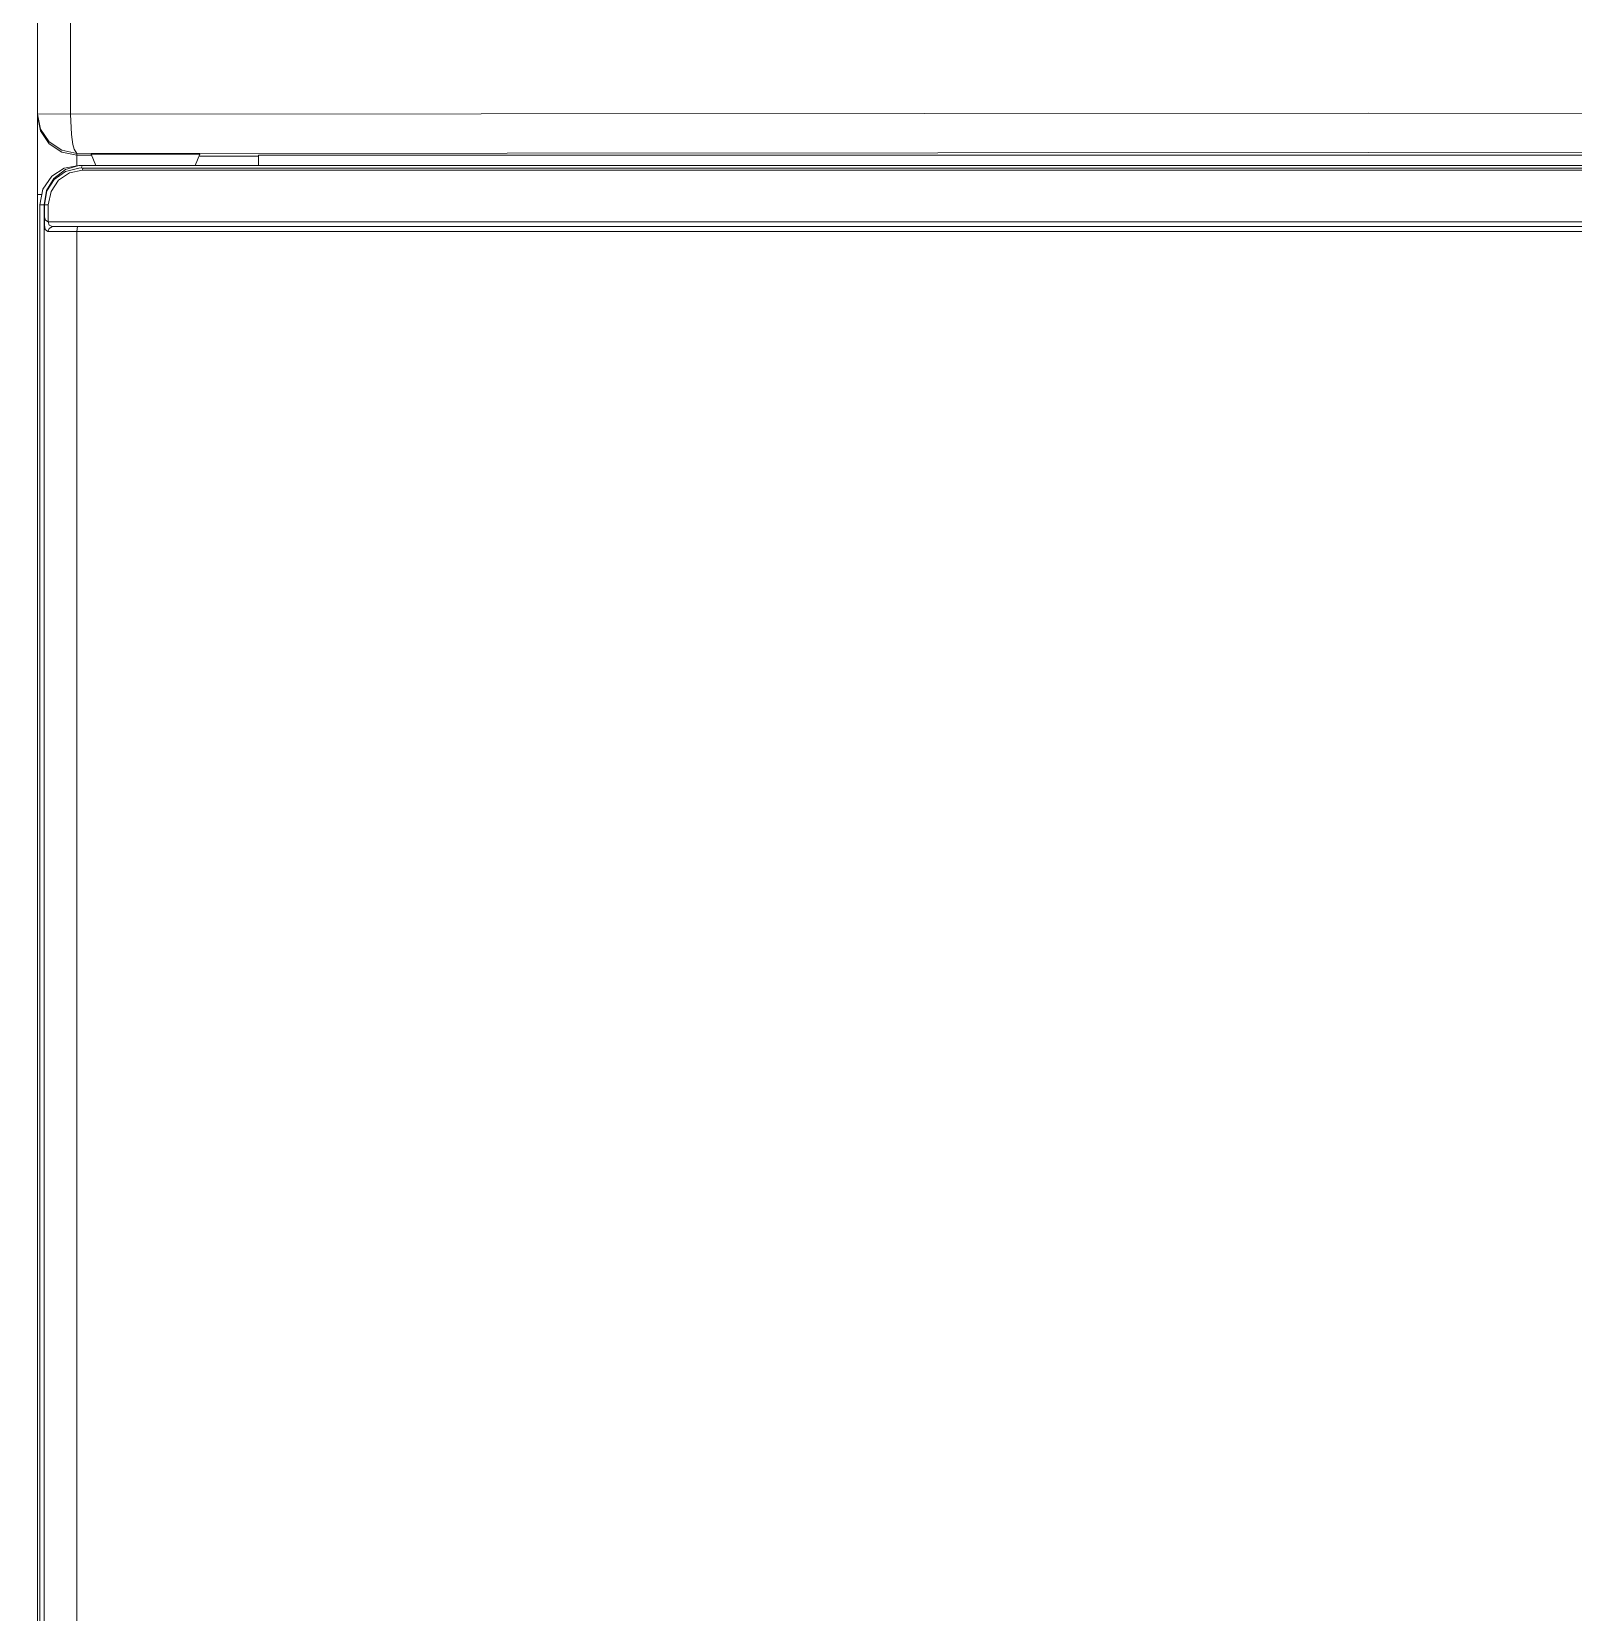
# Model space of a CAD drawing. Header units: millimetres. Extents: x 33157 to 59611, y -29750 to 1750.
# Drawn here: x 53643.67 to 53675.08, y 184.96 to 217.15 of the extents above; entities that cross this region are included whole.
import ezdxf

# ---------------------------------------------------------------- set-up
doc = ezdxf.new("R2010")
doc.units = ezdxf.units.MM
doc.layers.get('0').update_dxf_attribs({"lineweight": 18})

msp = doc.modelspace()

# ---------------------------------------------------------------- linework, layer by layer
at = {"lineweight": 9}
for p, q in [((53643.794, 279.827), (53643.794, 115.432)), ((53644.464, 279.827), (53644.464, 215.474)), ((53644.596, 214.672), (53644.596, 214.427)), ((53648.293, 214.635), (53648.293, 214.427)), ((53643.841, 213.626), (53643.841, 158.438)), ((53643.926, 213.626), (53643.926, 152.931)), ((53643.935, 213.626), (53643.935, 213.371)), ((53644.011, 213.626), (53644.011, 213.277)), ((53644.596, 213.079), (53644.596, 152.931))]:
    msp.add_line(p, q, dxfattribs=at)
for points in [[(53670.893, 215.493), (53670.893, 215.493), (53643.794, 215.474), (53643.794, 215.474)], [(53643.851, 215.134), (53643.851, 215.134), (53643.794, 215.436), (53643.794, 215.436)], [(53670.893, 215.493), (53670.893, 215.493), (53697.991, 215.474), (53697.991, 215.474)], [(53644.596, 214.635), (53644.596, 214.635), (53644.284, 214.701), (53644.284, 214.701)], [(53644.633, 214.427), (53644.633, 214.427), (53697.171, 214.427), (53697.171, 214.427)], [(53644.596, 214.672), (53644.596, 214.672), (53670.893, 214.691), (53670.893, 214.691)], [(53644.888, 214.635), (53644.888, 214.635), (53644.596, 214.635), (53644.596, 214.635)], [(53644.728, 214.427), (53644.728, 214.427), (53644.633, 214.427), (53644.633, 214.427)], [(53644.681, 214.38), (53644.681, 214.38), (53644.699, 214.418), (53644.699, 214.418)], [(53644.699, 214.418), (53644.699, 214.418), (53644.728, 214.427), (53644.728, 214.427)], [(53647.095, 214.654), (53647.095, 214.654), (53644.888, 214.654), (53644.888, 214.654)], [(53644.888, 214.654), (53644.888, 214.654), (53644.982, 214.427), (53644.982, 214.427)], [(53647.001, 214.427), (53647.001, 214.427), (53647.095, 214.654), (53647.095, 214.654)], [(53647.095, 214.616), (53647.095, 214.616), (53648.293, 214.616), (53648.293, 214.616)], [(53697.189, 214.635), (53697.189, 214.635), (53648.293, 214.635), (53648.293, 214.635)], [(53670.893, 214.691), (53670.893, 214.691), (53697.189, 214.672), (53697.189, 214.672)], [(53697.067, 214.333), (53697.067, 214.333), (53644.709, 214.333), (53644.709, 214.333)], [(53644.718, 214.371), (53644.718, 214.371), (53697.067, 214.371), (53697.067, 214.371)], [(53644.681, 214.38), (53644.681, 214.38), (53644.633, 214.371), (53644.633, 214.371)], [(53644.681, 214.38), (53644.681, 214.38), (53644.699, 214.371), (53644.699, 214.371)], [(53644.699, 214.371), (53644.699, 214.371), (53644.718, 214.371), (53644.718, 214.371)], [(53644.709, 214.333), (53644.709, 214.333), (53644.718, 214.371), (53644.718, 214.371)], [(53643.794, 213.833), (53643.794, 213.833), (53643.869, 213.833), (53643.869, 213.833)], [(53643.841, 213.626), (53643.841, 213.626), (53644.011, 213.626), (53644.011, 213.626)], [(53644.011, 213.277), (53644.011, 213.277), (53697.774, 213.277), (53697.774, 213.277)], [(53644.096, 213.183), (53644.096, 213.183), (53697.689, 213.183), (53697.689, 213.183)], [(53644.605, 213.183), (53644.605, 213.183), (53644.596, 213.079), (53644.596, 213.079)], [(53644.001, 213.079), (53644.001, 213.079), (53697.784, 213.079), (53697.784, 213.079)]]:
    msp.add_open_spline(points, degree=3, dxfattribs=at)
for points, knots in [([(53643.794, 215.474), (53643.794, 215.474), (53643.851, 215.163), (53643.851, 215.163), (53643.851, 215.163), (53644.03, 214.908), (53644.03, 214.908), (53644.03, 214.908), (53644.284, 214.738), (53644.284, 214.738), (53644.284, 214.738), (53644.596, 214.672), (53644.596, 214.672)], [0, 0, 0, 0, 148176.752217, 148176.752217, 148176.752217, 296353.504433, 296353.504433, 296353.504433, 444530.25665, 444530.25665, 444530.25665, 592707.008867, 592707.008867, 592707.008867, 592707.008867]), ([(53644.596, 214.672), (53644.596, 214.672), (53644.539, 214.757), (53644.539, 214.757), (53644.539, 214.757), (53644.511, 214.852), (53644.511, 214.852), (53644.511, 214.852), (53644.482, 215.059), (53644.482, 215.059), (53644.482, 215.059), (53644.464, 215.474), (53644.464, 215.474)], [0, 0, 0, 0, 148178.833081, 148178.833081, 148178.833081, 296357.666163, 296357.666163, 296357.666163, 444536.499244, 444536.499244, 444536.499244, 592715.332325, 592715.332325, 592715.332325, 592715.332325]), ([(53643.851, 215.134), (53643.851, 215.134), (53644.03, 214.87), (53644.03, 214.87), (53644.03, 214.87), (53644.284, 214.701), (53644.284, 214.701)], [0, 0, 0, 0, 167105.404888, 167105.404888, 167105.404888, 334210.809776, 334210.809776, 334210.809776, 334210.809776]), ([(53644.633, 214.427), (53644.633, 214.427), (53644.36, 214.342), (53644.36, 214.342), (53644.36, 214.342), (53644.124, 214.163), (53644.124, 214.163), (53644.124, 214.163), (53643.973, 213.918), (53643.973, 213.918), (53643.973, 213.918), (53643.926, 213.626), (53643.926, 213.626)], [0, 0, 0, 0, 148178.461578, 148178.461578, 148178.461578, 296356.923155, 296356.923155, 296356.923155, 444535.384733, 444535.384733, 444535.384733, 592713.84631, 592713.84631, 592713.84631, 592713.84631]), ([(53644.633, 214.427), (53644.633, 214.427), (53644.332, 214.371), (53644.332, 214.371), (53644.332, 214.371), (53644.086, 214.21), (53644.086, 214.21)], [0, 0, 0, 0, 167107.195697, 167107.195697, 167107.195697, 334214.391394, 334214.391394, 334214.391394, 334214.391394]), ([(53643.841, 213.626), (53643.841, 213.626), (53643.898, 213.946), (53643.898, 213.946), (53643.898, 213.946), (53644.086, 214.21), (53644.086, 214.21)], [0, 0, 0, 0, 167106.685379, 167106.685379, 167106.685379, 334213.370759, 334213.370759, 334213.370759, 334213.370759]), ([(53644.633, 214.371), (53644.633, 214.371), (53644.36, 214.305), (53644.36, 214.305), (53644.36, 214.305), (53644.134, 214.144), (53644.134, 214.144), (53644.134, 214.144), (53643.983, 213.909), (53643.983, 213.909), (53643.983, 213.909), (53643.935, 213.626), (53643.935, 213.626)], [0, 0, 0, 0, 148178.53892, 148178.53892, 148178.53892, 296357.077841, 296357.077841, 296357.077841, 444535.616761, 444535.616761, 444535.616761, 592714.155682, 592714.155682, 592714.155682, 592714.155682]), ([(53644.709, 214.333), (53644.709, 214.333), (53644.445, 214.276), (53644.445, 214.276), (53644.445, 214.276), (53644.218, 214.126), (53644.218, 214.126), (53644.218, 214.126), (53644.067, 213.899), (53644.067, 213.899), (53644.067, 213.899), (53644.011, 213.626), (53644.011, 213.626)], [0, 0, 0, 0, 148178.820504, 148178.820504, 148178.820504, 296357.641008, 296357.641008, 296357.641008, 444536.461512, 444536.461512, 444536.461512, 592715.282016, 592715.282016, 592715.282016, 592715.282016]), ([(53643.935, 213.371), (53643.935, 213.371), (53643.935, 213.211), (53643.935, 213.211), (53643.935, 213.211), (53643.945, 213.126), (53643.945, 213.126), (53643.945, 213.126), (53644.001, 213.079), (53644.001, 213.079)], [0, 0, 0, 0, 154524.376367, 154524.376367, 154524.376367, 309048.752734, 309048.752734, 309048.752734, 463573.129101, 463573.129101, 463573.129101, 463573.129101]), ([(53643.935, 213.371), (53643.935, 213.371), (53643.954, 213.315), (53643.954, 213.315), (53643.954, 213.315), (53644.011, 213.277), (53644.011, 213.277)], [0, 0, 0, 0, 167107.938805, 167107.938805, 167107.938805, 334215.877611, 334215.877611, 334215.877611, 334215.877611]), ([(53644.096, 213.183), (53644.096, 213.183), (53644.03, 213.145), (53644.03, 213.145), (53644.03, 213.145), (53644.001, 213.079), (53644.001, 213.079)], [0, 0, 0, 0, 167108.428813, 167108.428813, 167108.428813, 334216.857626, 334216.857626, 334216.857626, 334216.857626]), ([(53644.011, 213.277), (53644.011, 213.277), (53644.03, 213.211), (53644.03, 213.211), (53644.03, 213.211), (53644.096, 213.183), (53644.096, 213.183)], [0, 0, 0, 0, 167108.326019, 167108.326019, 167108.326019, 334216.652038, 334216.652038, 334216.652038, 334216.652038])]:
    msp.add_open_spline(points, degree=3, knots=knots, dxfattribs=at)

doc.saveas('drawing.dxf')
